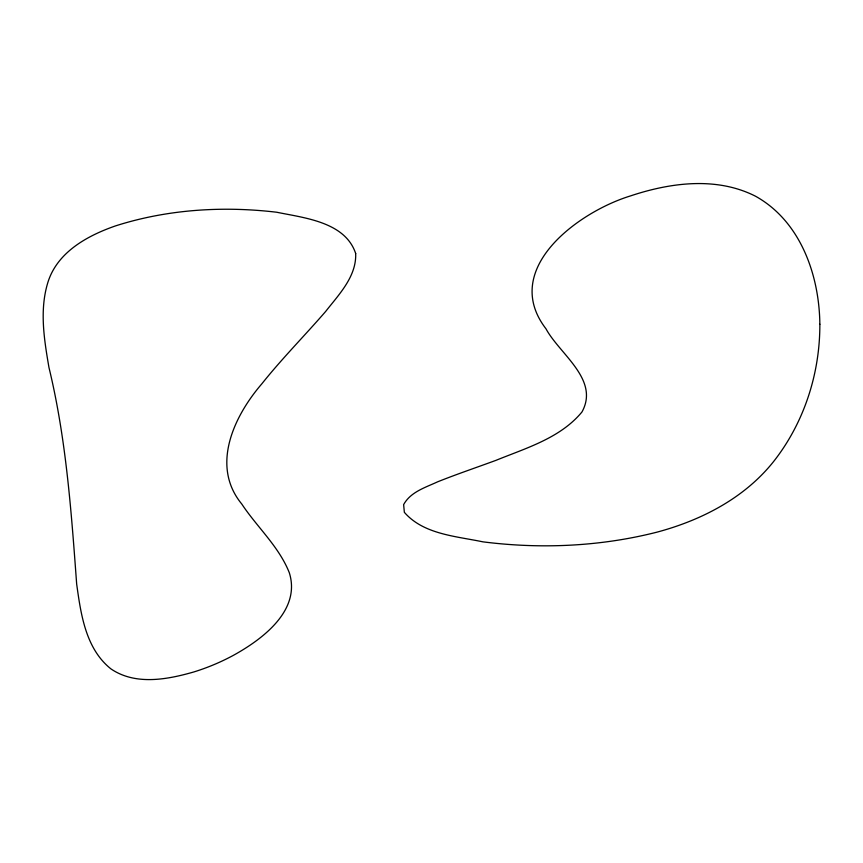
<?xml version="1.0" encoding="UTF-8"?>
<svg xmlns="http://www.w3.org/2000/svg" width="863" height="863" viewBox="0 0 863 863"><rect width="100%" height="100%" fill="white"/><g stroke="black" fill="none" stroke-linecap="round" stroke-linejoin="round"><path stroke-width="1.29" d="M355.685 253.517C356.57 276.591 338.857 294.553 325.61 311.511C304.574 335.793 281.899 358.652 261.856 383.798C233.905 416.182 210.421 465.998 241.748 503.992C257.109 527.217 278.9 546.452 289.31 572.73C301.241 610.691 262.05 639.537 233.129 655.492A220.982 220.982 0 0 1 193.851 671.953C167.195 679.602 135.48 685.6 110.928 668.89C85.588 648.674 80.842 614.068 76.656 583.96C71.284 511.36 66.171 438.577 48.975 367.573C44.11 339.213 39.18 309.234 48.274 281.176C58.112 251.672 87.713 235.588 115.34 225.955C167.206 209.331 222.827 205.836 276.753 212.244C304.596 217.972 345.222 221.942 355.685 253.517M819.85 324.251C820.001 373.496 804.122 422.827 773.539 461.619C744.445 498.124 701.468 520.227 657.045 532.137C600.314 546.581 540.864 549.202 482.87 541.835C456.031 536.193 423.485 534.413 404.348 512.32L403.636 504.607C410.583 491.899 425.33 487.541 437.649 481.813C456.861 474.143 476.462 467.519 495.88 460.378C526.15 448.048 560.421 438.091 581.975 411.953C599.796 379.558 559.742 354.283 545.999 328.825C499.957 268.943 578.577 211.813 630.465 195.923C670.411 182.589 716.538 176.44 755.492 196.203C800.562 221.241 819.332 275.146 819.85 324.251"/></g></svg>
